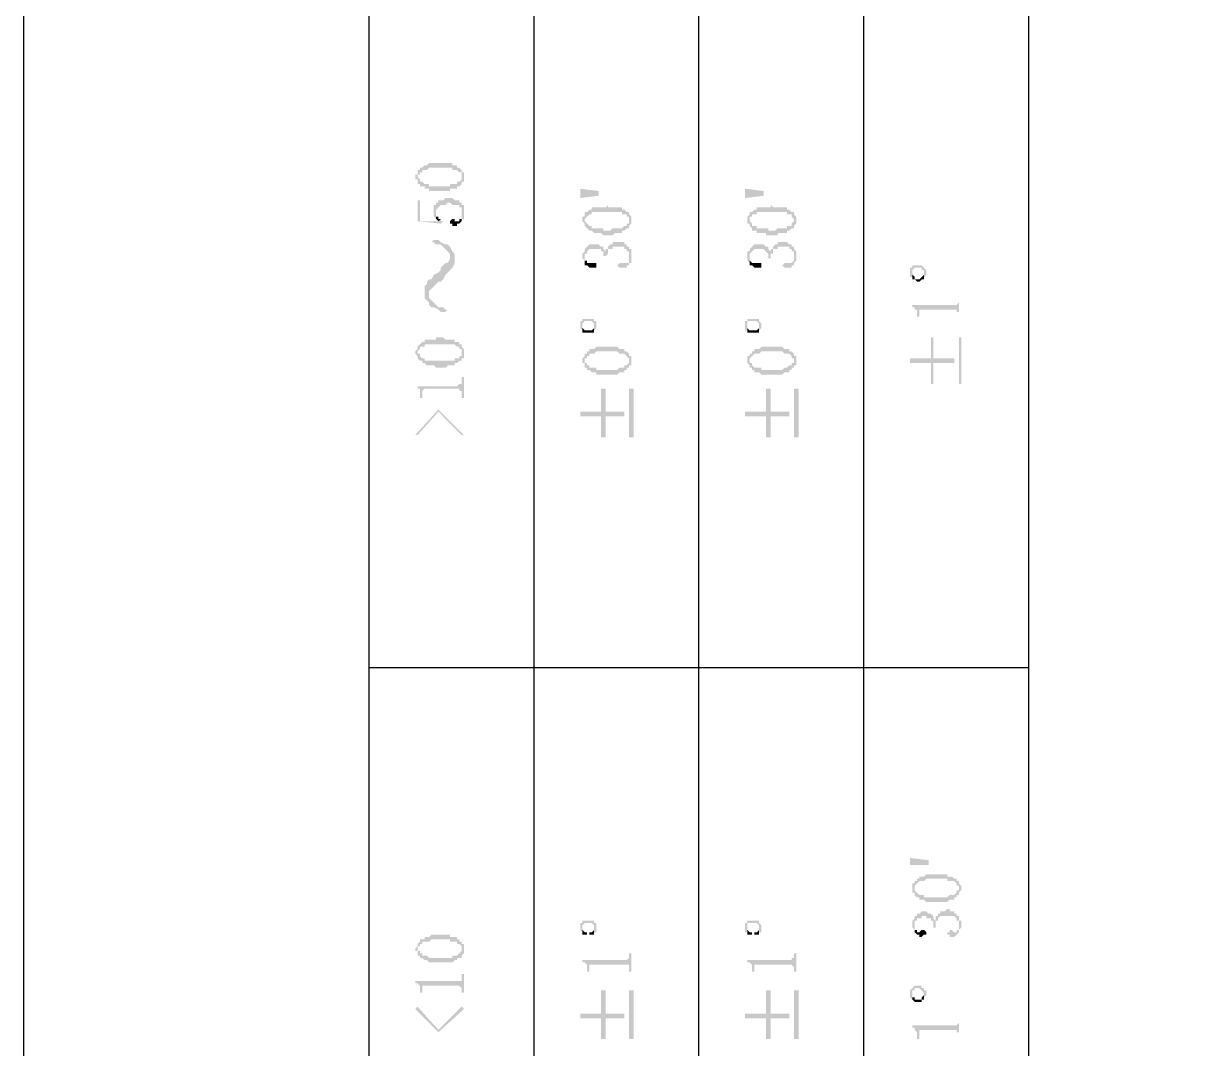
# Model space of a CAD drawing. Header units: millimetres. Extents: x 1233 to 2351, y 1180 to 1535.
# Drawn here: x 1477.96 to 1500.83, y 1474.69 to 1494.6 of the extents above; entities that cross this region are included whole.
import ezdxf

# ---------------------------------------------------------------- set-up
doc = ezdxf.new("R2010")
doc.units = ezdxf.units.MM

msp = doc.modelspace()

# ---------------------------------------------------------------- hatches: boundary and pattern name
at = {"transparency": 33554559}
for points in [[(1485.57092, 1491.61501), (1485.57092, 1491.56988), (1485.61605, 1491.56988), (1485.61605, 1491.52475), (1485.61605, 1491.47962), (1485.61605, 1491.61501), (1485.61605, 1491.66015), (1485.66118, 1491.66015), (1485.66118, 1491.70528), (1485.70631, 1491.70528), (1485.70631, 1491.75041), (1485.79658, 1491.75041), (1485.84171, 1491.79554), (1486.29303, 1491.79554), (1486.29303, 1491.75041), (1486.3833, 1491.75041), (1486.42843, 1491.70528), (1486.47356, 1491.70528), (1486.47356, 1491.66015), (1486.47356, 1491.61501), (1486.47356, 1491.75041), (1486.47356, 1491.75041), (1486.42843, 1491.79554), (1486.3833, 1491.79554), (1486.3833, 1491.84068), (1486.29303, 1491.84068), (1486.29303, 1491.88581), (1485.84171, 1491.88581), (1485.79658, 1491.84068), (1485.75145, 1491.84068), (1485.70631, 1491.79554), (1485.66118, 1491.79554), (1485.66118, 1491.75041), (1485.61605, 1491.75041), (1485.61605, 1491.70528), (1485.61605, 1491.66015), (1485.57092, 1491.66015)], [(1485.61605, 1491.47962), (1485.66118, 1491.47962), (1485.66118, 1491.43449), (1485.75145, 1491.43449), (1485.75145, 1491.38935), (1485.84171, 1491.38935), (1485.84171, 1491.34422), (1486.2479, 1491.34422), (1486.2479, 1491.38935), (1486.3833, 1491.38935), (1486.3833, 1491.43449), (1486.42843, 1491.43449), (1486.47356, 1491.47962), (1486.47356, 1491.52475), (1486.51869, 1491.52475), (1486.51869, 1491.56988), (1486.51869, 1491.61501), (1486.51869, 1491.66015), (1486.51869, 1491.70528), (1486.47356, 1491.70528), (1486.47356, 1491.75041), (1486.47356, 1491.61501), (1486.47356, 1491.56988), (1486.47356, 1491.56988), (1486.42843, 1491.52475), (1486.3833, 1491.52475), (1486.3833, 1491.47962), (1486.2479, 1491.47962), (1486.2479, 1491.43449), (1485.84171, 1491.43449), (1485.84171, 1491.47962), (1485.75145, 1491.47962), (1485.70631, 1491.52475), (1485.66118, 1491.52475), (1485.66118, 1491.56988), (1485.66118, 1491.56988), (1485.61605, 1491.61501), (1485.61605, 1491.61501)], [(1485.93198, 1490.98316), (1485.93198, 1490.8929), (1485.93198, 1490.84777), (1485.93198, 1490.84777), (1485.97711, 1490.80264), (1485.97711, 1490.93803), (1485.97711, 1490.98316), (1485.97711, 1490.98316), (1486.02224, 1491.0283), (1486.02224, 1491.0283), (1486.06737, 1491.07343), (1486.15764, 1491.07343), (1486.20277, 1491.11856), (1486.2479, 1491.11856), (1486.29303, 1491.07343), (1486.42843, 1491.07343), (1486.42843, 1491.0283), (1486.47356, 1491.0283), (1486.47356, 1490.98316), (1486.47356, 1490.93803), (1486.47356, 1490.80264), (1486.51869, 1490.80264), (1486.51869, 1490.84777), (1486.51869, 1490.93803), (1486.51869, 1490.98316), (1486.51869, 1491.07343), (1486.47356, 1491.07343), (1486.47356, 1491.11856), (1486.42843, 1491.11856), (1486.42843, 1491.16369), (1486.33817, 1491.16369), (1486.29303, 1491.20882), (1486.15764, 1491.20882), (1486.1125, 1491.16369), (1486.02224, 1491.16369), (1486.02224, 1491.11856), (1485.97711, 1491.11856), (1485.97711, 1491.07343), (1485.93198, 1491.07343), (1485.93198, 1491.0283)], [(1488.7753, 1491.38935), (1489.13636, 1491.34422), (1489.13636, 1491.25396), (1488.7753, 1491.20882)], [(1491.97969, 1491.38935), (1492.34074, 1491.34422), (1492.34074, 1491.25396), (1491.97969, 1491.20882)], [(1485.61605, 1491.16369), (1485.61605, 1490.7575), (1486.06737, 1490.71237), (1486.1125, 1490.7575), (1486.06737, 1490.7575), (1486.06737, 1490.80264), (1486.02224, 1490.7575), (1485.66118, 1490.7575), (1485.66118, 1491.16369)], [(1488.82043, 1490.7575), (1488.82043, 1490.7575), (1488.86557, 1490.71237), (1488.86557, 1490.66724), (1488.86557, 1490.80264), (1488.86557, 1490.80264), (1488.9107, 1490.84777), (1488.9107, 1490.84777), (1488.95583, 1490.8929), (1489.00096, 1490.8929), (1489.00096, 1490.93803), (1489.58768, 1490.93803), (1489.58768, 1490.8929), (1489.67795, 1490.8929), (1489.67795, 1490.84777), (1489.72308, 1490.84777), (1489.72308, 1490.80264), (1489.72308, 1490.7575), (1489.72308, 1490.93803), (1489.67795, 1490.93803), (1489.63281, 1490.98316), (1489.58768, 1490.98316), (1489.58768, 1491.0283), (1489.31689, 1491.0283), (1489.31689, 1491.07343), (1489.31689, 1491.07343), (1489.27176, 1491.0283), (1489.00096, 1491.0283), (1489.00096, 1490.98316), (1488.95583, 1490.98316), (1488.9107, 1490.93803), (1488.86557, 1490.93803), (1488.86557, 1490.8929), (1488.86557, 1490.84777), (1488.82043, 1490.84777), (1488.82043, 1490.80264)], [(1492.02482, 1490.7575), (1492.02482, 1490.71237), (1492.06995, 1490.71237), (1492.06995, 1490.66724), (1492.06995, 1490.80264), (1492.06995, 1490.84777), (1492.11508, 1490.84777), (1492.11508, 1490.8929), (1492.20535, 1490.8929), (1492.20535, 1490.93803), (1492.79207, 1490.93803), (1492.79207, 1490.8929), (1492.88233, 1490.8929), (1492.88233, 1490.84777), (1492.88233, 1490.84777), (1492.92746, 1490.80264), (1492.92746, 1490.7575), (1492.92746, 1490.93803), (1492.88233, 1490.93803), (1492.8372, 1490.98316), (1492.79207, 1490.98316), (1492.79207, 1491.0283), (1492.52127, 1491.0283), (1492.47614, 1491.07343), (1492.47614, 1491.0283), (1492.20535, 1491.0283), (1492.20535, 1490.98316), (1492.16022, 1490.98316), (1492.11508, 1490.93803), (1492.06995, 1490.93803), (1492.06995, 1490.8929), (1492.06995, 1490.8929), (1492.02482, 1490.84777), (1492.02482, 1490.80264)], [(1485.97711, 1490.80264), (1485.97711, 1490.80264), (1486.02224, 1490.7575), (1486.02224, 1490.7575), (1486.06737, 1490.80264), (1486.02224, 1490.80264), (1486.02224, 1490.84777), (1485.97711, 1490.84777), (1485.97711, 1490.8929), (1485.97711, 1490.93803)], [(1486.2479, 1490.7575), (1486.2479, 1490.71237), (1486.29303, 1490.71237), (1486.29303, 1490.66724), (1486.3833, 1490.66724), (1486.3833, 1490.71237), (1486.42843, 1490.71237), (1486.47356, 1490.7575), (1486.47356, 1490.93803), (1486.47356, 1490.84777), (1486.47356, 1490.80264), (1486.42843, 1490.80264), (1486.42843, 1490.7575), (1486.33817, 1490.7575), (1486.33817, 1490.80264), (1486.29303, 1490.80264)], [(1488.86557, 1490.66724), (1488.9107, 1490.62211), (1488.9107, 1490.62211), (1488.95583, 1490.57697), (1489.00096, 1490.57697), (1489.0461, 1490.53184), (1489.18149, 1490.53184), (1489.22662, 1490.48671), (1489.40715, 1490.48671), (1489.45229, 1490.53184), (1489.58768, 1490.53184), (1489.58768, 1490.57697), (1489.63281, 1490.57697), (1489.67795, 1490.62211), (1489.72308, 1490.62211), (1489.72308, 1490.66724), (1489.72308, 1490.66724), (1489.76821, 1490.71237), (1489.76821, 1490.7575), (1489.76821, 1490.80264), (1489.76821, 1490.84777), (1489.76821, 1490.84777), (1489.72308, 1490.8929), (1489.72308, 1490.7575), (1489.72308, 1490.71237), (1489.67795, 1490.71237), (1489.67795, 1490.66724), (1489.63281, 1490.66724), (1489.58768, 1490.62211), (1489.40715, 1490.62211), (1489.36202, 1490.57697), (1489.22662, 1490.57697), (1489.22662, 1490.62211), (1489.00096, 1490.62211), (1489.00096, 1490.66724), (1488.95583, 1490.66724), (1488.9107, 1490.71237), (1488.9107, 1490.71237), (1488.86557, 1490.7575), (1488.86557, 1490.7575)], [(1492.06995, 1490.66724), (1492.11508, 1490.62211), (1492.11508, 1490.57697), (1492.20535, 1490.57697), (1492.20535, 1490.53184), (1492.38588, 1490.53184), (1492.38588, 1490.48671), (1492.61154, 1490.48671), (1492.61154, 1490.53184), (1492.79207, 1490.53184), (1492.79207, 1490.57697), (1492.8372, 1490.57697), (1492.88233, 1490.62211), (1492.92746, 1490.62211), (1492.92746, 1490.66724), (1492.92746, 1490.66724), (1492.97259, 1490.71237), (1492.97259, 1490.7575), (1492.97259, 1490.80264), (1492.97259, 1490.84777), (1492.97259, 1490.84777), (1492.92746, 1490.8929), (1492.92746, 1490.7575), (1492.92746, 1490.7575), (1492.88233, 1490.71237), (1492.88233, 1490.66724), (1492.79207, 1490.66724), (1492.79207, 1490.62211), (1492.61154, 1490.62211), (1492.56641, 1490.57697), (1492.43101, 1490.57697), (1492.43101, 1490.62211), (1492.20535, 1490.62211), (1492.20535, 1490.66724), (1492.11508, 1490.66724), (1492.11508, 1490.71237), (1492.11508, 1490.71237), (1492.06995, 1490.7575), (1492.06995, 1490.7575)], [(1485.88684, 1490.35131), (1485.93198, 1490.35131), (1485.97711, 1490.30618), (1486.06737, 1490.30618), (1486.1125, 1490.26105), (1486.15764, 1490.21592), (1486.15764, 1490.21592), (1486.20277, 1490.17078), (1486.2479, 1490.12565), (1486.2479, 1489.80973), (1486.2479, 1489.80973), (1486.29303, 1489.85486), (1486.33817, 1489.94512), (1486.33817, 1490.12565), (1486.29303, 1490.17078), (1486.2479, 1490.26105), (1486.2479, 1490.26105), (1486.20277, 1490.30618), (1486.15764, 1490.30618), (1486.06737, 1490.35131), (1486.02224, 1490.39645), (1485.93198, 1490.39645)], [(1488.82043, 1490.08052), (1488.82043, 1490.03539), (1488.82043, 1490.03539), (1488.86557, 1489.99026), (1488.86557, 1489.94512), (1488.86557, 1490.08052), (1488.86557, 1490.12565), (1488.9107, 1490.12565), (1488.9107, 1490.17078), (1488.9107, 1490.17078), (1488.95583, 1490.21592), (1489.18149, 1490.21592), (1489.18149, 1490.17078), (1489.22662, 1490.17078), (1489.22662, 1490.12565), (1489.22662, 1490.08052), (1489.27176, 1490.08052), (1489.27176, 1490.03539), (1489.27176, 1490.08052), (1489.31689, 1490.12565), (1489.31689, 1490.17078), (1489.31689, 1490.21592), (1489.40715, 1490.21592), (1489.40715, 1490.26105), (1489.63281, 1490.26105), (1489.63281, 1490.21592), (1489.67795, 1490.21592), (1489.67795, 1490.17078), (1489.72308, 1490.17078), (1489.72308, 1490.12565), (1489.72308, 1490.08052), (1489.72308, 1490.26105), (1489.67795, 1490.26105), (1489.67795, 1490.30618), (1489.63281, 1490.30618), (1489.63281, 1490.35131), (1489.40715, 1490.35131), (1489.40715, 1490.30618), (1489.36202, 1490.30618), (1489.31689, 1490.26105), (1489.31689, 1490.21592), (1489.27176, 1490.21592), (1489.27176, 1490.17078), (1489.27176, 1490.17078), (1489.22662, 1490.21592), (1489.22662, 1490.26105), (1489.18149, 1490.26105), (1489.13636, 1490.30618), (1488.95583, 1490.30618), (1488.9107, 1490.26105), (1488.9107, 1490.26105), (1488.86557, 1490.21592), (1488.86557, 1490.17078), (1488.86557, 1490.17078), (1488.82043, 1490.12565), (1488.82043, 1490.12565)], [(1492.02482, 1490.08052), (1492.02482, 1490.03539), (1492.02482, 1489.99026), (1492.06995, 1489.94512), (1492.06995, 1490.08052), (1492.06995, 1490.12565), (1492.06995, 1490.12565), (1492.11508, 1490.17078), (1492.11508, 1490.17078), (1492.16022, 1490.21592), (1492.34074, 1490.21592), (1492.38588, 1490.17078), (1492.38588, 1490.17078), (1492.43101, 1490.12565), (1492.43101, 1490.08052), (1492.43101, 1490.03539), (1492.47614, 1490.03539), (1492.47614, 1490.12565), (1492.52127, 1490.12565), (1492.52127, 1490.17078), (1492.52127, 1490.21592), (1492.61154, 1490.21592), (1492.61154, 1490.26105), (1492.8372, 1490.26105), (1492.8372, 1490.21592), (1492.88233, 1490.21592), (1492.88233, 1490.17078), (1492.92746, 1490.17078), (1492.92746, 1490.12565), (1492.92746, 1490.08052), (1492.92746, 1490.26105), (1492.88233, 1490.26105), (1492.88233, 1490.30618), (1492.8372, 1490.30618), (1492.79207, 1490.35131), (1492.61154, 1490.35131), (1492.61154, 1490.30618), (1492.56641, 1490.30618), (1492.52127, 1490.26105), (1492.52127, 1490.21592), (1492.47614, 1490.21592), (1492.47614, 1490.17078), (1492.47614, 1490.17078), (1492.43101, 1490.21592), (1492.43101, 1490.26105), (1492.38588, 1490.26105), (1492.34074, 1490.30618), (1492.16022, 1490.30618), (1492.11508, 1490.26105), (1492.11508, 1490.26105), (1492.06995, 1490.21592), (1492.06995, 1490.17078), (1492.02482, 1490.17078), (1492.02482, 1490.12565), (1492.02482, 1490.12565)], [(1485.75145, 1489.35841), (1485.75145, 1489.26814), (1485.79658, 1489.22301), (1485.84171, 1489.17788), (1485.84171, 1489.40354), (1485.88684, 1489.44867), (1485.93198, 1489.4938), (1485.97711, 1489.53893), (1486.02224, 1489.58407), (1486.06737, 1489.58407), (1486.1125, 1489.6292), (1486.15764, 1489.71946), (1486.15764, 1489.71946), (1486.20277, 1489.7646), (1486.2479, 1489.80973), (1486.2479, 1490.08052), (1486.2479, 1490.03539), (1486.20277, 1489.94512), (1486.15764, 1489.94512), (1486.1125, 1489.89999), (1486.06737, 1489.85486), (1486.06737, 1489.80973), (1486.02224, 1489.7646), (1485.93198, 1489.71946), (1485.93198, 1489.71946), (1485.88684, 1489.6292), (1485.84171, 1489.6292), (1485.79658, 1489.58407), (1485.79658, 1489.53893), (1485.75145, 1489.4938), (1485.75145, 1489.44867)], [(1488.86557, 1489.94512), (1488.86557, 1489.89999), (1488.9107, 1489.89999), (1488.95583, 1489.85486), (1489.09123, 1489.85486), (1489.09123, 1489.89999), (1489.09123, 1489.94512), (1488.9107, 1489.94512), (1488.9107, 1489.99026), (1488.86557, 1489.99026), (1488.86557, 1490.08052)], [(1489.49742, 1489.89999), (1489.49742, 1489.89999), (1489.54255, 1489.85486), (1489.67795, 1489.85486), (1489.67795, 1489.89999), (1489.72308, 1489.89999), (1489.72308, 1489.94512), (1489.76821, 1489.94512), (1489.76821, 1490.03539), (1489.76821, 1490.08052), (1489.76821, 1490.12565), (1489.76821, 1490.21592), (1489.72308, 1490.21592), (1489.72308, 1490.03539), (1489.72308, 1489.99026), (1489.72308, 1489.94512), (1489.54255, 1489.94512)], [(1492.06995, 1489.94512), (1492.06995, 1489.89999), (1492.11508, 1489.89999), (1492.16022, 1489.85486), (1492.29561, 1489.85486), (1492.29561, 1489.89999), (1492.29561, 1489.94512), (1492.11508, 1489.94512), (1492.06995, 1489.99026), (1492.06995, 1490.08052)], [(1492.7018, 1489.89999), (1492.7018, 1489.89999), (1492.74693, 1489.85486), (1492.88233, 1489.85486), (1492.88233, 1489.89999), (1492.92746, 1489.89999), (1492.92746, 1489.94512), (1492.92746, 1489.94512), (1492.97259, 1489.99026), (1492.97259, 1490.03539), (1492.97259, 1490.08052), (1492.97259, 1490.12565), (1492.97259, 1490.17078), (1492.92746, 1490.21592), (1492.92746, 1490.03539), (1492.92746, 1489.99026), (1492.92746, 1489.99026), (1492.88233, 1489.94512), (1492.74693, 1489.94512)], [(1495.18407, 1489.7646), (1495.18407, 1489.71946), (1495.18407, 1489.67433), (1495.2292, 1489.67433), (1495.2292, 1489.7646), (1495.2292, 1489.80973), (1495.2292, 1489.80973), (1495.27434, 1489.85486), (1495.40973, 1489.85486), (1495.40973, 1489.80973), (1495.45486, 1489.80973), (1495.45486, 1489.6292), (1495.45486, 1489.67433), (1495.45486, 1489.67433), (1495.5, 1489.71946), (1495.5, 1489.7646), (1495.5, 1489.80973), (1495.45486, 1489.85486), (1495.45486, 1489.85486), (1495.40973, 1489.89999), (1495.2292, 1489.89999), (1495.2292, 1489.85486), (1495.18407, 1489.85486), (1495.18407, 1489.80973), (1495.18407, 1489.80973)], [(1495.2292, 1489.67433), (1495.2292, 1489.6292), (1495.27434, 1489.6292), (1495.31947, 1489.58407), (1495.3646, 1489.58407), (1495.40973, 1489.6292), (1495.45486, 1489.6292), (1495.45486, 1489.7646), (1495.45486, 1489.71946), (1495.45486, 1489.71946), (1495.40973, 1489.67433), (1495.40973, 1489.67433), (1495.3646, 1489.6292), (1495.27434, 1489.6292), (1495.27434, 1489.67433), (1495.27434, 1489.67433), (1495.2292, 1489.71946), (1495.2292, 1489.7646), (1495.2292, 1489.7646)], [(1485.84171, 1489.17788), (1485.84171, 1489.13274), (1485.88684, 1489.08761), (1485.93198, 1489.08761), (1486.02224, 1489.04248), (1486.06737, 1488.99735), (1486.15764, 1488.99735), (1486.20277, 1489.04248), (1486.15764, 1489.04248), (1486.1125, 1489.08761), (1486.02224, 1489.08761), (1485.97711, 1489.13274), (1485.93198, 1489.17788), (1485.93198, 1489.17788), (1485.88684, 1489.22301), (1485.84171, 1489.26814), (1485.84171, 1489.31327)], [(1495.2292, 1489.13274), (1495.2292, 1489.08761), (1495.27434, 1489.08761), (1495.27434, 1489.04248), (1495.31947, 1489.04248), (1495.31947, 1488.95222), (1495.31947, 1488.90708), (1495.3646, 1488.90708), (1495.3646, 1488.99735), (1495.3646, 1489.04248), (1496.08671, 1489.04248), (1496.08671, 1488.99735), (1496.13185, 1488.99735), (1496.13185, 1488.95222), (1496.13185, 1488.90708), (1496.13185, 1489.26814), (1496.13185, 1489.22301), (1496.13185, 1489.17788), (1496.08671, 1489.13274), (1496.04158, 1489.13274)], [(1488.7753, 1488.72656), (1488.7753, 1488.68142), (1488.7753, 1488.68142), (1488.82043, 1488.63629), (1488.82043, 1488.77169), (1488.82043, 1488.77169), (1488.86557, 1488.81682), (1489.00096, 1488.81682), (1489.0461, 1488.77169), (1489.0461, 1488.63629), (1489.0461, 1488.63629), (1489.09123, 1488.68142), (1489.09123, 1488.72656), (1489.09123, 1488.77169), (1489.09123, 1488.81682), (1489.0461, 1488.81682), (1489.0461, 1488.86195), (1488.82043, 1488.86195), (1488.82043, 1488.81682), (1488.7753, 1488.81682), (1488.7753, 1488.77169), (1488.7753, 1488.77169)], [(1488.82043, 1488.63629), (1488.82043, 1488.59116), (1489.0461, 1488.59116), (1489.0461, 1488.72656), (1489.0461, 1488.68142), (1489.0461, 1488.68142), (1489.00096, 1488.63629), (1488.86557, 1488.63629), (1488.82043, 1488.68142), (1488.82043, 1488.72656), (1488.82043, 1488.72656)], [(1491.97969, 1488.72656), (1491.97969, 1488.68142), (1491.97969, 1488.63629), (1492.02482, 1488.63629), (1492.02482, 1488.77169), (1492.02482, 1488.81682), (1492.20535, 1488.81682), (1492.25048, 1488.77169), (1492.25048, 1488.63629), (1492.25048, 1488.63629), (1492.29561, 1488.68142), (1492.29561, 1488.72656), (1492.29561, 1488.77169), (1492.29561, 1488.77169), (1492.25048, 1488.81682), (1492.25048, 1488.86195), (1492.02482, 1488.86195), (1492.02482, 1488.81682), (1491.97969, 1488.81682), (1491.97969, 1488.77169), (1491.97969, 1488.77169)], [(1492.02482, 1488.63629), (1492.02482, 1488.59116), (1492.25048, 1488.59116), (1492.25048, 1488.72656), (1492.25048, 1488.68142), (1492.25048, 1488.68142), (1492.20535, 1488.63629), (1492.06995, 1488.63629), (1492.02482, 1488.68142), (1492.02482, 1488.72656), (1492.02482, 1488.72656)], [(1485.57092, 1488.2301), (1485.57092, 1488.18497), (1485.57092, 1488.18497), (1485.61605, 1488.13984), (1485.61605, 1488.0947), (1485.61605, 1488.2301), (1485.61605, 1488.2301), (1485.66118, 1488.27523), (1485.66118, 1488.32037), (1485.75145, 1488.32037), (1485.75145, 1488.3655), (1486.33817, 1488.3655), (1486.3833, 1488.32037), (1486.42843, 1488.32037), (1486.42843, 1488.27523), (1486.47356, 1488.27523), (1486.47356, 1488.2301), (1486.47356, 1488.3655), (1486.42843, 1488.3655), (1486.42843, 1488.41063), (1486.33817, 1488.41063), (1486.33817, 1488.45576), (1486.15764, 1488.45576), (1486.1125, 1488.50089), (1485.97711, 1488.50089), (1485.97711, 1488.45576), (1485.75145, 1488.45576), (1485.75145, 1488.41063), (1485.70631, 1488.41063), (1485.66118, 1488.3655), (1485.66118, 1488.3655), (1485.61605, 1488.32037), (1485.61605, 1488.27523), (1485.61605, 1488.27523)], [(1495.18407, 1488.0947), (1495.18407, 1488.00444), (1495.59026, 1488.00444), (1495.59026, 1487.59825), (1495.63539, 1487.59825), (1495.63539, 1488.00444), (1496.04158, 1488.00444), (1496.04158, 1488.0947), (1495.63539, 1488.0947), (1495.63539, 1488.50089), (1495.59026, 1488.50089), (1495.59026, 1488.0947)], [(1496.17698, 1487.59825), (1496.17698, 1488.50089), (1496.13185, 1488.50089), (1496.13185, 1487.59825)], [(1485.61605, 1488.0947), (1485.66118, 1488.04957), (1485.70631, 1488.04957), (1485.70631, 1488.00444), (1485.75145, 1488.00444), (1485.79658, 1487.95931), (1485.93198, 1487.95931), (1485.97711, 1487.91418), (1486.15764, 1487.91418), (1486.20277, 1487.95931), (1486.33817, 1487.95931), (1486.33817, 1488.00444), (1486.3833, 1488.00444), (1486.42843, 1488.04957), (1486.47356, 1488.04957), (1486.47356, 1488.0947), (1486.51869, 1488.0947), (1486.51869, 1488.13984), (1486.51869, 1488.2301), (1486.51869, 1488.27523), (1486.51869, 1488.27523), (1486.47356, 1488.32037), (1486.47356, 1488.18497), (1486.47356, 1488.13984), (1486.42843, 1488.13984), (1486.42843, 1488.0947), (1486.33817, 1488.0947), (1486.33817, 1488.04957), (1485.75145, 1488.04957), (1485.75145, 1488.0947), (1485.70631, 1488.0947), (1485.66118, 1488.13984), (1485.66118, 1488.18497), (1485.61605, 1488.18497), (1485.61605, 1488.2301)], [(1488.82043, 1488.04957), (1488.82043, 1488.00444), (1488.86557, 1488.00444), (1488.86557, 1487.95931), (1488.86557, 1487.91418), (1488.86557, 1488.04957), (1488.86557, 1488.0947), (1488.9107, 1488.0947), (1488.9107, 1488.13984), (1488.95583, 1488.13984), (1488.95583, 1488.18497), (1489.0461, 1488.18497), (1489.09123, 1488.2301), (1489.49742, 1488.2301), (1489.54255, 1488.18497), (1489.63281, 1488.18497), (1489.67795, 1488.13984), (1489.67795, 1488.13984), (1489.72308, 1488.0947), (1489.72308, 1488.04957), (1489.72308, 1488.18497), (1489.72308, 1488.18497), (1489.67795, 1488.2301), (1489.63281, 1488.2301), (1489.63281, 1488.27523), (1489.54255, 1488.27523), (1489.49742, 1488.32037), (1489.09123, 1488.32037), (1489.0461, 1488.27523), (1488.95583, 1488.27523), (1488.95583, 1488.2301), (1488.9107, 1488.2301), (1488.9107, 1488.18497), (1488.86557, 1488.18497), (1488.86557, 1488.13984), (1488.86557, 1488.13984), (1488.82043, 1488.0947), (1488.82043, 1488.0947)], [(1492.02482, 1488.04957), (1492.02482, 1488.00444), (1492.02482, 1488.00444), (1492.06995, 1487.95931), (1492.06995, 1487.91418), (1492.06995, 1488.04957), (1492.06995, 1488.0947), (1492.06995, 1488.0947), (1492.11508, 1488.13984), (1492.11508, 1488.13984), (1492.16022, 1488.18497), (1492.25048, 1488.18497), (1492.29561, 1488.2301), (1492.7018, 1488.2301), (1492.74693, 1488.18497), (1492.8372, 1488.18497), (1492.88233, 1488.13984), (1492.88233, 1488.0947), (1492.92746, 1488.0947), (1492.92746, 1488.04957), (1492.92746, 1488.18497), (1492.92746, 1488.18497), (1492.88233, 1488.2301), (1492.8372, 1488.2301), (1492.8372, 1488.27523), (1492.74693, 1488.27523), (1492.7018, 1488.32037), (1492.29561, 1488.32037), (1492.25048, 1488.27523), (1492.16022, 1488.27523), (1492.16022, 1488.2301), (1492.11508, 1488.2301), (1492.11508, 1488.18497), (1492.06995, 1488.18497), (1492.06995, 1488.13984), (1492.02482, 1488.13984), (1492.02482, 1488.0947), (1492.02482, 1488.0947)], [(1488.86557, 1487.91418), (1488.9107, 1487.91418), (1488.9107, 1487.86904), (1488.95583, 1487.86904), (1489.00096, 1487.82391), (1489.09123, 1487.82391), (1489.09123, 1487.77878), (1489.49742, 1487.77878), (1489.54255, 1487.82391), (1489.63281, 1487.82391), (1489.63281, 1487.86904), (1489.67795, 1487.86904), (1489.67795, 1487.91418), (1489.72308, 1487.91418), (1489.72308, 1487.95931), (1489.76821, 1487.95931), (1489.76821, 1488.00444), (1489.76821, 1488.04957), (1489.76821, 1488.0947), (1489.76821, 1488.13984), (1489.72308, 1488.13984), (1489.72308, 1488.18497), (1489.72308, 1488.04957), (1489.72308, 1488.00444), (1489.72308, 1488.00444), (1489.67795, 1487.95931), (1489.63281, 1487.95931), (1489.63281, 1487.91418), (1489.54255, 1487.91418), (1489.49742, 1487.86904), (1489.09123, 1487.86904), (1489.09123, 1487.91418), (1488.95583, 1487.91418), (1488.95583, 1487.95931), (1488.9107, 1487.95931), (1488.9107, 1488.00444), (1488.86557, 1488.00444), (1488.86557, 1488.04957), (1488.86557, 1488.04957)], [(1492.06995, 1487.91418), (1492.11508, 1487.91418), (1492.11508, 1487.86904), (1492.16022, 1487.86904), (1492.16022, 1487.82391), (1492.25048, 1487.82391), (1492.29561, 1487.77878), (1492.7018, 1487.77878), (1492.74693, 1487.82391), (1492.8372, 1487.82391), (1492.8372, 1487.86904), (1492.88233, 1487.86904), (1492.88233, 1487.91418), (1492.92746, 1487.91418), (1492.92746, 1487.95931), (1492.97259, 1487.95931), (1492.97259, 1488.00444), (1492.97259, 1488.04957), (1492.97259, 1488.0947), (1492.97259, 1488.13984), (1492.92746, 1488.13984), (1492.92746, 1488.18497), (1492.92746, 1488.04957), (1492.92746, 1488.00444), (1492.88233, 1488.00444), (1492.88233, 1487.95931), (1492.8372, 1487.95931), (1492.79207, 1487.91418), (1492.74693, 1487.91418), (1492.7018, 1487.86904), (1492.29561, 1487.86904), (1492.29561, 1487.91418), (1492.16022, 1487.91418), (1492.11508, 1487.95931), (1492.11508, 1488.00444), (1492.06995, 1488.00444), (1492.06995, 1488.04957), (1492.06995, 1488.04957)], [(1485.57092, 1487.55312), (1485.61605, 1487.55312), (1485.61605, 1487.50799), (1485.66118, 1487.50799), (1485.66118, 1487.46285), (1485.66118, 1487.32746), (1485.70631, 1487.32746), (1485.70631, 1487.46285), (1485.70631, 1487.46285), (1485.75145, 1487.50799), (1486.42843, 1487.50799), (1486.42843, 1487.46285), (1486.47356, 1487.46285), (1486.47356, 1487.32746), (1486.51869, 1487.32746), (1486.51869, 1487.73365), (1486.47356, 1487.73365), (1486.47356, 1487.64338), (1486.47356, 1487.59825), (1486.42843, 1487.59825), (1486.3833, 1487.55312)], [(1488.7753, 1487.05666), (1488.7753, 1486.9664), (1489.18149, 1486.9664), (1489.18149, 1486.56021), (1489.27176, 1486.56021), (1489.27176, 1486.9664), (1489.63281, 1486.9664), (1489.63281, 1487.05666), (1489.27176, 1487.05666), (1489.27176, 1487.50799), (1489.18149, 1487.50799), (1489.18149, 1487.05666)], [(1489.81334, 1486.56021), (1489.81334, 1487.50799), (1489.72308, 1487.50799), (1489.72308, 1486.56021)], [(1491.97969, 1487.05666), (1491.97969, 1486.9664), (1492.38588, 1486.9664), (1492.38588, 1486.56021), (1492.47614, 1486.56021), (1492.47614, 1486.9664), (1492.8372, 1486.9664), (1492.8372, 1487.05666), (1492.47614, 1487.05666), (1492.47614, 1487.50799), (1492.38588, 1487.50799), (1492.38588, 1487.05666)], [(1493.01773, 1486.56021), (1493.01773, 1487.50799), (1492.92746, 1487.50799), (1492.92746, 1486.56021)], [(1485.57092, 1486.60534), (1485.61605, 1486.60534), (1486.02224, 1487.05666), (1486.47356, 1486.60534), (1486.51869, 1486.60534), (1486.02224, 1487.1018)], [(1495.18407, 1478.39129), (1495.54513, 1478.34616), (1495.54513, 1478.25589), (1495.18407, 1478.25589)], [(1495.2292, 1477.80457), (1495.2292, 1477.75944), (1495.2292, 1477.71431), (1495.27434, 1477.71431), (1495.27434, 1477.66917), (1495.27434, 1477.80457), (1495.27434, 1477.8497), (1495.27434, 1477.8497), (1495.31947, 1477.89483), (1495.31947, 1477.89483), (1495.3646, 1477.93997), (1495.45486, 1477.93997), (1495.5, 1477.9851), (1495.90619, 1477.9851), (1495.90619, 1477.93997), (1496.04158, 1477.93997), (1496.08671, 1477.89483), (1496.08671, 1477.8497), (1496.13185, 1477.8497), (1496.13185, 1477.80457), (1496.13185, 1477.93997), (1496.08671, 1477.93997), (1496.08671, 1477.9851), (1496.04158, 1477.9851), (1495.99645, 1478.03023), (1495.90619, 1478.03023), (1495.90619, 1478.07536), (1495.5, 1478.07536), (1495.45486, 1478.03023), (1495.3646, 1478.03023), (1495.3646, 1477.9851), (1495.31947, 1477.9851), (1495.31947, 1477.93997), (1495.27434, 1477.93997), (1495.27434, 1477.89483), (1495.2292, 1477.89483), (1495.2292, 1477.8497), (1495.2292, 1477.8497)], [(1495.27434, 1477.66917), (1495.27434, 1477.66917), (1495.31947, 1477.62404), (1495.3646, 1477.62404), (1495.3646, 1477.57891), (1495.45486, 1477.57891), (1495.5, 1477.53378), (1495.90619, 1477.53378), (1495.95132, 1477.57891), (1496.04158, 1477.57891), (1496.04158, 1477.62404), (1496.08671, 1477.62404), (1496.08671, 1477.66917), (1496.13185, 1477.66917), (1496.13185, 1477.71431), (1496.13185, 1477.71431), (1496.17698, 1477.75944), (1496.17698, 1477.80457), (1496.17698, 1477.8497), (1496.17698, 1477.8497), (1496.13185, 1477.89483), (1496.13185, 1477.93997), (1496.13185, 1477.80457), (1496.13185, 1477.75944), (1496.08671, 1477.75944), (1496.08671, 1477.71431), (1496.08671, 1477.71431), (1496.04158, 1477.66917), (1495.95132, 1477.66917), (1495.90619, 1477.62404), (1495.45486, 1477.62404), (1495.45486, 1477.66917), (1495.3646, 1477.66917), (1495.31947, 1477.71431), (1495.31947, 1477.71431), (1495.27434, 1477.75944), (1495.27434, 1477.80457), (1495.27434, 1477.80457)], [(1495.2292, 1477.12759), (1495.2292, 1477.08245), (1495.2292, 1477.03732), (1495.2292, 1477.03732), (1495.27434, 1476.99219), (1495.27434, 1477.08245), (1495.27434, 1477.12759), (1495.27434, 1477.17272), (1495.31947, 1477.17272), (1495.31947, 1477.21785), (1495.40973, 1477.21785), (1495.40973, 1477.26298), (1495.5, 1477.26298), (1495.5, 1477.21785), (1495.59026, 1477.21785), (1495.59026, 1477.17272), (1495.63539, 1477.17272), (1495.63539, 1477.08245), (1495.63539, 1477.03732), (1495.68052, 1477.03732), (1495.68052, 1477.08245), (1495.68052, 1477.17272), (1495.72566, 1477.17272), (1495.72566, 1477.21785), (1495.72566, 1477.21785), (1495.77079, 1477.26298), (1496.04158, 1477.26298), (1496.08671, 1477.21785), (1496.08671, 1477.17272), (1496.13185, 1477.17272), (1496.13185, 1477.12759), (1496.13185, 1477.08245), (1496.13185, 1477.26298), (1496.08671, 1477.26298), (1496.08671, 1477.30812), (1496.04158, 1477.30812), (1496.04158, 1477.35325), (1495.95132, 1477.35325), (1495.95132, 1477.39838), (1495.90619, 1477.39838), (1495.86105, 1477.35325), (1495.77079, 1477.35325), (1495.77079, 1477.30812), (1495.72566, 1477.30812), (1495.72566, 1477.26298), (1495.68052, 1477.26298), (1495.68052, 1477.21785), (1495.68052, 1477.17272), (1495.63539, 1477.21785), (1495.63539, 1477.26298), (1495.63539, 1477.26298), (1495.59026, 1477.30812), (1495.54513, 1477.30812), (1495.5, 1477.35325), (1495.40973, 1477.35325), (1495.3646, 1477.30812), (1495.31947, 1477.30812), (1495.31947, 1477.26298), (1495.27434, 1477.26298), (1495.27434, 1477.21785), (1495.27434, 1477.21785), (1495.2292, 1477.17272)], [(1495.90619, 1476.90193), (1495.95132, 1476.90193), (1495.95132, 1476.85679), (1496.04158, 1476.85679), (1496.08671, 1476.90193), (1496.08671, 1476.90193), (1496.13185, 1476.94706), (1496.13185, 1476.99219), (1496.13185, 1476.99219), (1496.17698, 1477.03732), (1496.17698, 1477.08245), (1496.17698, 1477.12759), (1496.17698, 1477.17272), (1496.13185, 1477.17272), (1496.13185, 1477.26298), (1496.13185, 1477.08245), (1496.13185, 1477.03732), (1496.13185, 1476.99219), (1496.08671, 1476.99219), (1496.08671, 1476.94706), (1496.04158, 1476.94706), (1495.99645, 1476.99219), (1495.95132, 1476.99219), (1495.95132, 1476.94706), (1495.90619, 1476.94706)], [(1488.7753, 1477.03732), (1488.7753, 1476.99219), (1488.7753, 1476.99219), (1488.82043, 1476.94706), (1488.82043, 1477.08245), (1488.82043, 1477.08245), (1488.86557, 1477.12759), (1489.00096, 1477.12759), (1489.0461, 1477.08245), (1489.0461, 1476.94706), (1489.09123, 1476.94706), (1489.09123, 1477.03732), (1489.09123, 1477.08245), (1489.09123, 1477.12759), (1489.0461, 1477.12759), (1489.0461, 1477.17272), (1488.82043, 1477.17272), (1488.82043, 1477.12759), (1488.7753, 1477.12759), (1488.7753, 1477.08245), (1488.7753, 1477.08245)], [(1488.82043, 1476.94706), (1488.82043, 1476.90193), (1489.0461, 1476.90193), (1489.0461, 1477.03732), (1489.0461, 1476.99219), (1489.0461, 1476.99219), (1489.00096, 1476.94706), (1488.95583, 1476.94706), (1488.95583, 1476.90193), (1488.9107, 1476.90193), (1488.9107, 1476.94706), (1488.86557, 1476.94706), (1488.82043, 1476.99219), (1488.82043, 1477.03732), (1488.82043, 1477.03732)], [(1491.97969, 1477.03732), (1491.97969, 1476.99219), (1491.97969, 1476.94706), (1492.02482, 1476.94706), (1492.02482, 1477.08245), (1492.02482, 1477.12759), (1492.20535, 1477.12759), (1492.25048, 1477.08245), (1492.25048, 1476.94706), (1492.29561, 1476.94706), (1492.29561, 1477.03732), (1492.29561, 1477.08245), (1492.29561, 1477.08245), (1492.25048, 1477.12759), (1492.25048, 1477.17272), (1492.02482, 1477.17272), (1492.02482, 1477.12759), (1491.97969, 1477.12759), (1491.97969, 1477.08245), (1491.97969, 1477.08245)], [(1492.02482, 1476.94706), (1492.02482, 1476.90193), (1492.25048, 1476.90193), (1492.25048, 1477.03732), (1492.25048, 1476.99219), (1492.25048, 1476.99219), (1492.20535, 1476.94706), (1492.16022, 1476.94706), (1492.16022, 1476.90193), (1492.11508, 1476.90193), (1492.11508, 1476.94706), (1492.06995, 1476.94706), (1492.02482, 1476.99219), (1492.02482, 1477.03732), (1492.02482, 1477.03732)], [(1495.27434, 1476.99219), (1495.27434, 1476.94706), (1495.27434, 1476.94706), (1495.31947, 1476.90193), (1495.3646, 1476.90193), (1495.3646, 1476.85679), (1495.40973, 1476.85679), (1495.45486, 1476.90193), (1495.5, 1476.90193), (1495.5, 1476.94706), (1495.5, 1476.94706), (1495.45486, 1476.99219), (1495.40973, 1476.99219), (1495.3646, 1476.94706), (1495.31947, 1476.94706), (1495.31947, 1476.99219), (1495.27434, 1476.99219), (1495.27434, 1477.03732), (1495.27434, 1477.08245)], [(1485.57092, 1476.63113), (1485.57092, 1476.586), (1485.61605, 1476.586), (1485.61605, 1476.54087), (1485.61605, 1476.49574), (1485.61605, 1476.63113), (1485.61605, 1476.67627), (1485.66118, 1476.67627), (1485.66118, 1476.7214), (1485.70631, 1476.7214), (1485.70631, 1476.76653), (1485.84171, 1476.76653), (1485.88684, 1476.81166), (1486.2479, 1476.81166), (1486.2479, 1476.76653), (1486.3833, 1476.76653), (1486.3833, 1476.7214), (1486.42843, 1476.7214), (1486.47356, 1476.67627), (1486.47356, 1476.63113), (1486.47356, 1476.76653), (1486.42843, 1476.76653), (1486.42843, 1476.81166), (1486.3833, 1476.81166), (1486.3833, 1476.85679), (1486.2479, 1476.85679), (1486.2479, 1476.90193), (1485.88684, 1476.90193), (1485.84171, 1476.85679), (1485.75145, 1476.85679), (1485.75145, 1476.81166), (1485.66118, 1476.81166), (1485.66118, 1476.76653), (1485.66118, 1476.76653), (1485.61605, 1476.7214), (1485.61605, 1476.67627), (1485.61605, 1476.67627)], [(1485.61605, 1476.49574), (1485.66118, 1476.49574), (1485.66118, 1476.4506), (1485.70631, 1476.4506), (1485.75145, 1476.40547), (1485.79658, 1476.40547), (1485.84171, 1476.36034), (1486.29303, 1476.36034), (1486.33817, 1476.40547), (1486.3833, 1476.40547), (1486.3833, 1476.4506), (1486.47356, 1476.4506), (1486.47356, 1476.49574), (1486.47356, 1476.49574), (1486.51869, 1476.54087), (1486.51869, 1476.586), (1486.51869, 1476.63113), (1486.51869, 1476.67627), (1486.51869, 1476.7214), (1486.47356, 1476.7214), (1486.47356, 1476.76653), (1486.47356, 1476.586), (1486.47356, 1476.586), (1486.42843, 1476.54087), (1486.42843, 1476.54087), (1486.3833, 1476.49574), (1486.29303, 1476.49574), (1486.29303, 1476.4506), (1485.84171, 1476.4506), (1485.79658, 1476.49574), (1485.70631, 1476.49574), (1485.70631, 1476.54087), (1485.66118, 1476.54087), (1485.66118, 1476.586), (1485.61605, 1476.586), (1485.61605, 1476.63113)], [(1488.82043, 1476.40547), (1488.82043, 1476.36034), (1488.86557, 1476.36034), (1488.9107, 1476.31521), (1488.9107, 1476.27008), (1488.9107, 1476.17981), (1488.95583, 1476.17981), (1488.95583, 1476.27008), (1488.95583, 1476.31521), (1489.72308, 1476.31521), (1489.72308, 1476.27008), (1489.72308, 1476.17981), (1489.76821, 1476.17981), (1489.76821, 1476.54087), (1489.72308, 1476.54087), (1489.72308, 1476.49574), (1489.72308, 1476.4506), (1489.72308, 1476.4506), (1489.67795, 1476.40547), (1489.63281, 1476.40547)], [(1492.02482, 1476.40547), (1492.02482, 1476.36034), (1492.06995, 1476.36034), (1492.11508, 1476.31521), (1492.11508, 1476.27008), (1492.11508, 1476.17981), (1492.16022, 1476.17981), (1492.16022, 1476.27008), (1492.16022, 1476.31521), (1492.88233, 1476.31521), (1492.92746, 1476.27008), (1492.92746, 1476.17981), (1492.97259, 1476.17981), (1492.97259, 1476.54087), (1492.92746, 1476.54087), (1492.92746, 1476.49574), (1492.92746, 1476.4506), (1492.88233, 1476.4506), (1492.88233, 1476.40547), (1492.8372, 1476.40547)], [(1485.57092, 1475.99928), (1485.57092, 1475.95415), (1485.61605, 1475.95415), (1485.66118, 1475.90902), (1485.66118, 1475.81875), (1485.66118, 1475.77362), (1485.70631, 1475.77362), (1485.70631, 1475.86389), (1485.70631, 1475.90902), (1486.42843, 1475.90902), (1486.47356, 1475.86389), (1486.47356, 1475.81875), (1486.47356, 1475.77362), (1486.51869, 1475.77362), (1486.51869, 1476.13468), (1486.47356, 1476.13468), (1486.47356, 1476.04441), (1486.47356, 1475.99928), (1486.3833, 1475.99928)], [(1495.18407, 1475.77362), (1495.18407, 1475.72849), (1495.18407, 1475.68336), (1495.18407, 1475.68336), (1495.2292, 1475.63823), (1495.2292, 1475.81875), (1495.27434, 1475.81875), (1495.27434, 1475.86389), (1495.3646, 1475.86389), (1495.40973, 1475.81875), (1495.40973, 1475.81875), (1495.45486, 1475.77362), (1495.45486, 1475.63823), (1495.45486, 1475.68336), (1495.45486, 1475.68336), (1495.5, 1475.72849), (1495.5, 1475.77362), (1495.5, 1475.81875), (1495.45486, 1475.81875), (1495.45486, 1475.86389), (1495.40973, 1475.86389), (1495.40973, 1475.90902), (1495.27434, 1475.90902), (1495.2292, 1475.86389), (1495.2292, 1475.86389), (1495.18407, 1475.81875)], [(1488.7753, 1475.36743), (1488.7753, 1475.27717), (1489.18149, 1475.27717), (1489.18149, 1474.87098), (1489.27176, 1474.87098), (1489.27176, 1475.27717), (1489.63281, 1475.27717), (1489.63281, 1475.36743), (1489.27176, 1475.36743), (1489.27176, 1475.81875), (1489.18149, 1475.81875), (1489.18149, 1475.36743)], [(1489.81334, 1474.87098), (1489.81334, 1475.81875), (1489.72308, 1475.81875), (1489.72308, 1474.87098)], [(1491.97969, 1475.36743), (1491.97969, 1475.27717), (1492.38588, 1475.27717), (1492.38588, 1474.87098), (1492.47614, 1474.87098), (1492.47614, 1475.27717), (1492.8372, 1475.27717), (1492.8372, 1475.36743), (1492.47614, 1475.36743), (1492.47614, 1475.81875), (1492.38588, 1475.81875), (1492.38588, 1475.36743)], [(1493.01773, 1474.87098), (1493.01773, 1475.81875), (1492.92746, 1475.81875), (1492.92746, 1474.87098)], [(1495.2292, 1475.63823), (1495.2292, 1475.63823), (1495.27434, 1475.59309), (1495.40973, 1475.59309), (1495.40973, 1475.63823), (1495.45486, 1475.63823), (1495.45486, 1475.77362), (1495.45486, 1475.72849), (1495.45486, 1475.72849), (1495.40973, 1475.68336), (1495.40973, 1475.63823), (1495.27434, 1475.63823), (1495.27434, 1475.68336), (1495.2292, 1475.68336), (1495.2292, 1475.72849), (1495.2292, 1475.72849)], [(1485.57092, 1475.4577), (1486.02224, 1475.00637), (1486.51869, 1475.4577), (1486.47356, 1475.50283), (1486.02224, 1475.05151), (1485.61605, 1475.50283)], [(1495.2292, 1475.14177), (1495.2292, 1475.09664), (1495.27434, 1475.09664), (1495.27434, 1475.05151), (1495.27434, 1475.05151), (1495.31947, 1475.00637), (1495.31947, 1474.87098), (1495.3646, 1474.87098), (1495.3646, 1475.00637), (1495.3646, 1475.05151), (1496.08671, 1475.05151), (1496.08671, 1475.00637), (1496.13185, 1475.00637), (1496.13185, 1474.87098), (1496.13185, 1475.27717), (1496.13185, 1475.1869), (1496.13185, 1475.1869), (1496.08671, 1475.14177), (1496.04158, 1475.14177)]]:
    msp.add_hatch(color=256, dxfattribs=at).paths.add_polyline_path(points)

# ---------------------------------------------------------------- linework, layer by layer
msp.add_line((1484.66819, 1528.92707), (1484.66819, 1242.18613))
msp.add_lwpolyline([(1897.96173, 1237.92707), (1897.96173, 1534.92707), (1477.96174, 1534.92707), (1477.96174, 1237.92707)], close=True)
for points in [[(1487.87266, 1528.92707), (1487.87266, 1455.01282)], [(1491.07704, 1528.92707), (1491.07704, 1455.01282)], [(1494.28143, 1528.92707), (1494.28143, 1455.01282)], [(1497.48581, 1528.92707), (1497.48581, 1242.18613)], [(1484.66827, 1482.09213), (1497.48581, 1482.09213)]]:
    msp.add_lwpolyline(points)

doc.saveas('drawing.dxf')
